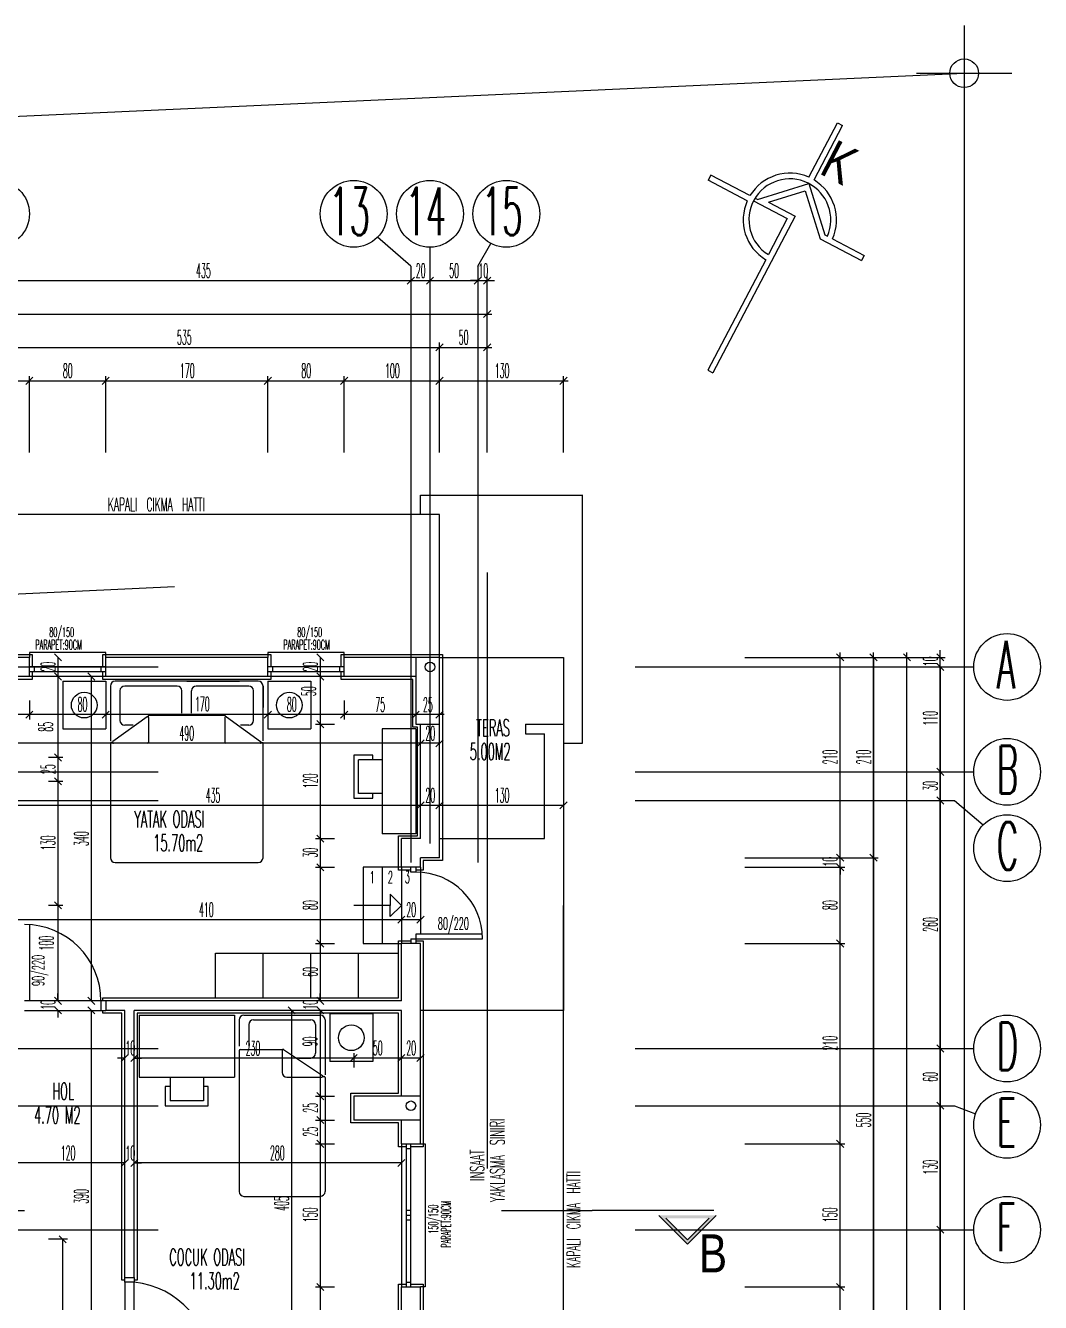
# Model space of a CAD drawing. Extents: x 78 to 306, y -397 to 18.
# Drawn here: x 272.1543 to 272.3671, y -396.5928 to -396.3251 of the extents above; entities that cross this region are included whole.
import ezdxf

# ---------------------------------------------------------------- set-up
doc = ezdxf.new("R2010")
doc.units = 0
doc.header["$LTSCALE"] = 0.5
doc.header["$MEASUREMENT"] = 0
for name, pattern in [('DASHDOT2', [0.5, 0.25, -0.125, 0, -0.125]), ('DASHED', [0.75, 0.5, -0.25]), ('DOT2', [0.125, 0, -0.125])]:
    doc.linetypes.add(name, pattern=pattern)
doc.layers.get('0').update_dxf_attribs({"linetype": 'CONTINUOUS'})
for name, color, linetype in [('AKS', 5, 'DASHDOT2'), ('ASHADE', 7, 'CONTINUOUS'), ('DUVAR', 6, 'CONTINUOUS'), ('INS.YAKL.', 30, 'CONTINUOUS'), ('IZDUSUM', 2, 'DOT2'), ('KAPI', 1, 'CONTINUOUS'), ('KOLON', 4, 'CONTINUOUS'), ('MERDIVEN', 3, 'CONTINUOUS'), ('OLCU', 31, 'CONTINUOUS'), ('SIVA', 7, 'CONTINUOUS'), ('TEFRIS', 11, 'CONTINUOUS')]:
    doc.layers.add(name, color=color, linetype=linetype)
doc.styles.add('ICMEKAN', font='romans.shx', dxfattribs={"width": 0.55, "height": 0.2})
doc.styles.add('MİMARİ YAZI', font='arial.ttf')
doc.styles.add('OLCU', font='romans.shx', dxfattribs={"width": 0.6, "height": 0.125})
doc.styles.add('OLCUIC', font='ROMANS.SHX', dxfattribs={"width": 0.4, "height": 0.15})

msp = doc.modelspace()

# ---------------------------------------------------------------- hatches: boundary and pattern name
at = {"layer": 'KAPI'}
h = msp.add_hatch(color=256, dxfattribs=at)
h.paths.add_polyline_path([(272.287143941935, -396.5745598737721), (272.299143941935, -396.5745598737721), (272.293143941935, -396.5805598737721)])
h.paths.add_polyline_path([(272.2885924700724, -396.5751598737721), (272.293143941935, -396.5797113456347), (272.2976954137976, -396.5751598737721)], flags=16)

# ---------------------------------------------------------------- linework, layer by layer
at = {"color": 0, "linetype": 'ByBlock'}
for p, q in [((272.2358939419351, -396.3778098737721), (272.2343939419351, -396.3793098737721)), ((272.2343939419351, -396.3793098737721), (272.2358939419351, -396.3778098737721)), ((272.2398939419351, -396.3778098737721), (272.2383939419351, -396.3793098737721)), ((272.2383939419351, -396.3793098737721), (272.2398939419351, -396.3778098737721)), ((272.2483939419351, -396.3793098737721), (272.2498939419351, -396.3778098737721)), ((272.2483939419351, -396.3793098737721), (272.2498939419351, -396.3778098737721)), ((272.2518939419351, -396.3778098737721), (272.2503939419351, -396.3793098737721)), ((272.2503939419351, -396.3863098737721), (272.2518939419351, -396.3848098737721)), ((272.2418939419351, -396.3918098737721), (272.2403939419351, -396.3933098737721)), ((272.2403939419351, -396.3933098737721), (272.2418939419351, -396.3918098737721)), ((272.2503939419351, -396.3933098737721), (272.2518939419351, -396.3918098737721)), ((272.155893941935, -396.3988098737721), (272.154393941935, -396.4003098737721)), ((272.154393941935, -396.4003098737721), (272.155893941935, -396.3988098737721)), ((272.171893941935, -396.3988098737721), (272.170393941935, -396.4003098737721)), ((272.170393941935, -396.4003098737721), (272.171893941935, -396.3988098737721)), ((272.205893941935, -396.3988098737721), (272.204393941935, -396.4003098737721)), ((272.204393941935, -396.4003098737721), (272.205893941935, -396.3988098737721)), ((272.221893941935, -396.3988098737721), (272.220393941935, -396.4003098737721)), ((272.220393941935, -396.4003098737721), (272.221893941935, -396.3988098737721)), ((272.240393941935, -396.4003098737721), (272.241893941935, -396.3988098737721)), ((272.2418939419353, -396.3988098737721), (272.2403939419353, -396.4003098737721)), ((272.2663939419353, -396.4003098737721), (272.2678939419353, -396.3988098737721)), ((272.161893941935, -396.4583098737721), (272.160393941935, -396.4568098737721)), ((272.216893941935, -396.4583098737721), (272.215393941935, -396.4568098737721)), ((272.325893941935, -396.4583098737721), (272.324393941935, -396.4568098737721)), ((272.3328939419345, -396.4583098737721), (272.3313939419345, -396.4568098737721)), ((272.3398939419337, -396.4583098737721), (272.3383939419338, -396.4568098737721)), ((272.3453939419345, -396.4568098737721), (272.3468939419345, -396.4583098737721)), ((272.3468939419345, -396.4603098737721), (272.3453939419345, -396.4588098737721)), ((272.3468939419345, -396.4603098737721), (272.3453939419345, -396.4588098737721)), ((272.161893941935, -396.4623098737721), (272.160393941935, -396.4608098737721)), ((272.160393941935, -396.4608098737721), (272.161893941935, -396.4623098737721)), ((272.168893941935, -396.4623098737721), (272.167393941935, -396.4608098737721)), ((272.216893941935, -396.4623098737721), (272.215393941935, -396.4608098737721)), ((272.215393941935, -396.4608098737721), (272.216893941935, -396.4623098737721)), ((272.154393941935, -396.4703098737721), (272.155893941935, -396.4688098737721)), ((272.155893941935, -396.4688098737721), (272.154393941935, -396.4703098737721)), ((272.170393941935, -396.4703098737721), (272.171893941935, -396.4688098737721)), ((272.171893941935, -396.4688098737721), (272.170393941935, -396.4703098737721)), ((272.204393941935, -396.4703098737721), (272.205893941935, -396.4688098737721)), ((272.205893941935, -396.4688098737721), (272.204393941935, -396.4703098737721)), ((272.216893941935, -396.4723098737721), (272.215393941935, -396.4708098737721)), ((272.215393941935, -396.4708098737721), (272.216893941935, -396.4723098737721)), ((272.220393941935, -396.4703098737721), (272.221893941935, -396.4688098737721)), ((272.221893941935, -396.4688098737721), (272.220393941935, -396.4703098737721)), ((272.235393941935, -396.4703098737721), (272.236893941935, -396.4688098737721)), ((272.236893941935, -396.4688098737721), (272.235393941935, -396.4703098737721)), ((272.240393941935, -396.4703098737721), (272.241893941935, -396.4688098737721)), ((272.236393941935, -396.4763098737721), (272.237893941935, -396.4748098737721)), ((272.237893941935, -396.4748098737721), (272.236393941935, -396.4763098737721)), ((272.240393941935, -396.4763098737721), (272.241893941935, -396.4748098737721)), ((272.161893941935, -396.4793098737721), (272.160393941935, -396.4778098737721)), ((272.160393941935, -396.4778098737721), (272.161893941935, -396.4793098737721)), ((272.3468939419345, -396.4823098737721), (272.3453939419345, -396.4808098737721)), ((272.3453939419345, -396.4808098737721), (272.3468939419345, -396.4823098737721)), ((272.161893941935, -396.4843098737721), (272.160393941935, -396.4828098737721)), ((272.160393941935, -396.4828098737721), (272.161893941935, -396.4843098737721)), ((272.3468939419345, -396.4883098737721), (272.3453939419345, -396.4868098737721)), ((272.3453939419345, -396.4868098737721), (272.3468939419345, -396.4883098737721)), ((272.237893941935, -396.4878098737721), (272.236393941935, -396.4893098737721)), ((272.236393941935, -396.4893098737721), (272.237893941935, -396.4878098737721)), ((272.241893941935, -396.4878098737721), (272.240393941935, -396.4893098737721)), ((272.240393941935, -396.4893098737721), (272.241893941935, -396.4878098737721)), ((272.266393941935, -396.4893098737721), (272.267893941935, -396.4878098737721)), ((272.216893941935, -396.4963098737721), (272.215393941935, -396.4948098737721)), ((272.215393941935, -396.4948098737721), (272.216893941935, -396.4963098737721)), ((272.324393941935, -396.4988098737721), (272.325893941935, -396.5003098737721)), ((272.324393941935, -396.4988098737721), (272.325893941935, -396.5003098737721)), ((272.3328939419345, -396.5003098737721), (272.3313939419345, -396.4988098737721)), ((272.3313939419345, -396.4988098737721), (272.3328939419345, -396.5003098737721)), ((272.216893941935, -396.5023098737721), (272.215393941935, -396.5008098737721)), ((272.215393941935, -396.5008098737721), (272.216893941935, -396.5023098737721)), ((272.325893941935, -396.5023098737721), (272.324393941935, -396.5008098737721)), ((272.325893941935, -396.5023098737721), (272.324393941935, -396.5008098737721)), ((272.161893941935, -396.5103098737721), (272.160393941935, -396.5088098737721)), ((272.160393941935, -396.5088098737721), (272.161893941935, -396.5103098737721)), ((272.232393941935, -396.5133098737721), (272.233893941935, -396.5118098737721)), ((272.233893941935, -396.5118098737721), (272.232393941935, -396.5133098737721)), ((272.236393941935, -396.5133098737721), (272.237893941935, -396.5118098737721)), ((272.216893941935, -396.5183098737721), (272.215393941935, -396.5168098737721)), ((272.215393941935, -396.5168098737721), (272.216893941935, -396.5183098737721)), ((272.324393941935, -396.5168098737721), (272.325893941935, -396.5183098737721)), ((272.325893941935, -396.5183098737721), (272.324393941935, -396.5168098737721)), ((272.160393941935, -396.5288098737721), (272.161893941935, -396.5303098737721)), ((272.160393941935, -396.5288098737721), (272.161893941935, -396.5303098737721)), ((272.167393941935, -396.5288098737721), (272.168893941935, -396.5303098737721)), ((272.215393941935, -396.5288098737721), (272.216893941935, -396.5303098737721)), ((272.215393941935, -396.5288098737721), (272.216893941935, -396.5303098737721)), ((272.161893941935, -396.5323098737721), (272.160393941935, -396.5308098737721)), ((272.168893941935, -396.5323098737721), (272.167393941935, -396.5308098737721)), ((272.210893941935, -396.5323098737721), (272.209393941935, -396.5308098737721)), ((272.216893941935, -396.5323098737721), (272.215393941935, -396.5308098737721)), ((272.216893941935, -396.5323098737721), (272.215393941935, -396.5308098737721)), ((272.1743939419346, -396.5423098737721), (272.1758939419346, -396.5408098737721)), ((272.177893941935, -396.5408098737721), (272.176393941935, -396.5423098737721)), ((272.177893941935, -396.5408098737721), (272.176393941935, -396.5423098737721)), ((272.222393941935, -396.5423098737721), (272.223893941935, -396.5408098737721)), ((272.223893941935, -396.5408098737721), (272.222393941935, -396.5423098737721)), ((272.232393941935, -396.5423098737721), (272.233893941935, -396.5408098737721)), ((272.233893941935, -396.5408098737721), (272.232393941935, -396.5423098737721)), ((272.236393941935, -396.5423098737721), (272.237893941935, -396.5408098737721)), ((272.3468939419345, -396.5403098737721), (272.3453939419345, -396.5388098737721)), ((272.3453939419345, -396.5388098737721), (272.3468939419345, -396.5403098737721)), ((272.216893941935, -396.5503098737721), (272.215393941935, -396.5488098737721)), ((272.215393941935, -396.5488098737721), (272.216893941935, -396.5503098737721)), ((272.3468939419345, -396.5523098737721), (272.3453939419345, -396.5508098737721)), ((272.3453939419345, -396.5508098737721), (272.3468939419345, -396.5523098737721)), ((272.216893941935, -396.5553098737721), (272.215393941935, -396.5538098737721)), ((272.215393941935, -396.5538098737721), (272.216893941935, -396.5553098737721)), ((272.216893941935, -396.5603098737721), (272.215393941935, -396.5588098737721)), ((272.215393941935, -396.5588098737721), (272.216893941935, -396.5603098737721)), ((272.324393941935, -396.5588098737721), (272.325893941935, -396.5603098737721)), ((272.325893941935, -396.5603098737721), (272.324393941935, -396.5588098737721)), ((272.174393941935, -396.5643098737721), (272.175893941935, -396.5628098737721)), ((272.174393941935, -396.5643098737721), (272.175893941935, -396.5628098737721)), ((272.177893941935, -396.5628098737721), (272.176393941935, -396.5643098737721)), ((272.177893941935, -396.5628098737721), (272.176393941935, -396.5643098737721)), ((272.232393941935, -396.5643098737721), (272.233893941935, -396.5628098737721)), ((272.3468939419345, -396.5783098737721), (272.3453939419345, -396.5768098737721)), ((272.3453939419345, -396.5768098737721), (272.3468939419345, -396.5783098737721)), ((272.162893941935, -396.5803098737721), (272.161393941935, -396.5788098737721)), ((272.216893941935, -396.5903098737721), (272.215393941935, -396.5888098737721)), ((272.215393941935, -396.5888098737721), (272.216893941935, -396.5903098737721)), ((272.324393941935, -396.5888098737721), (272.325893941935, -396.5903098737721)), ((272.325893941935, -396.5903098737721), (272.324393941935, -396.5888098737721))]:
    msp.add_line(p, q, dxfattribs=at)
at = {"layer": 'AKS'}
for p, q in [((272.2351439419351, -396.3755598737721), (272.2281364952974, -396.3694664419132)), ((272.2391439419351, -396.3715598737721), (272.2391439419351, -396.8395598737721)), ((272.2491439419351, -396.3755598737721), (272.2518885354976, -396.3707568350376)), ((272.2351439419351, -396.3755598737721), (272.2351439419351, -396.8355598737721)), ((272.2491439419351, -396.3755598737721), (272.2491439419351, -396.8355598737721)), ((272.0571439419351, -396.4595598737721), (272.3531439419343, -396.4595598737721)), ((272.0571439419351, -396.4815598737721), (272.3531439419343, -396.4815598737721)), ((272.0571439419351, -396.4875598737721), (272.3491439419351, -396.4875598737721)), ((272.3491439419351, -396.4875598737721), (272.3551444875168, -396.4926603375166)), ((272.0571439419351, -396.5395598737721), (272.3531439419343, -396.5395598737721)), ((272.0571439419351, -396.5515598737721), (272.3491439419351, -396.5515598737721)), ((272.3491439419351, -396.5515598737721), (272.3535412766196, -396.55323504889)), ((272.0571439419351, -396.5775598737721), (272.3531439419343, -396.5775598737721))]:
    msp.add_line(p, q, dxfattribs=at)
at = {"layer": 'ASHADE'}
for centre in [(272.2391439419351, -396.4595598737721), (272.2351439419351, -396.5515598737721)]:
    msp.add_circle(centre, 0.0009999999999999432, dxfattribs=at)
at = {"layer": 'DUVAR', "ltscale": 1.4}
for p, q in [((272.3511439419365, -396.3250726445885), (272.3511439419365, -396.3450726445885)), ((272.3411439419365, -396.3350726445885), (272.3611439419365, -396.3350726445885))]:
    msp.add_line(p, q, dxfattribs=at)
at = {"layer": 'DUVAR'}
for p, q in [((272.1551439419318, -396.4575598737758), (272.1391439419353, -396.4575598737758)), ((272.1551439419318, -396.461559873774), (272.1551439419318, -396.4575598737759)), ((272.2051439419325, -396.4575598737758), (272.171143941932, -396.4575598737758)), ((272.171143941932, -396.461559873774), (272.171143941932, -396.4575598737756)), ((272.2051439419325, -396.461559873774), (272.2051439419325, -396.4575598737756)), ((272.2361439419353, -396.4575598737758), (272.2211439419325, -396.4575598737758)), ((272.2211439419325, -396.461559873774), (272.2211439419325, -396.4575598737756)), ((272.1551439419318, -396.4615598737758), (272.1391439419353, -396.4615598737758)), ((272.2051439419325, -396.4615598737758), (272.171143941932, -396.4615598737758)), ((272.2361439419353, -396.4615598737758), (272.2211439419325, -396.4615598737758)), ((272.2371439419352, -396.4955598737758), (272.2371439419341, -396.4715598737721)), ((272.241143941935, -396.4995598737758), (272.2411439419343, -396.4715598737721)), ((272.2331439419352, -396.5015598737732), (272.2331439419352, -396.4955598737758)), ((272.2371439419352, -396.4955598737758), (272.2331439419352, -396.4955598737758)), ((272.2371439419351, -396.5015598737732), (272.2371439419352, -396.4995598737756)), ((272.241143941935, -396.4995598737758), (272.2371439419352, -396.4995598737758)), ((272.233143941935, -396.5295598737758), (272.2331439419351, -396.5175598737732)), ((272.2371439419349, -396.5495598737813), (272.2371439419351, -396.5175598737732)), ((272.171143941935, -396.5295598737758), (272.171143941935, -396.531559873776)), ((272.2331439419349, -396.5295598737758), (272.171143941935, -396.529559873776)), ((272.1751439419352, -396.5315598737759), (272.171143941935, -396.531559873776)), ((272.1751439419351, -396.5875598737761), (272.1751439419352, -396.5315598737759)), ((272.1771439419351, -396.5875598737761), (272.1771439419351, -396.5315598737759)), ((272.2331439419349, -396.5315598737758), (272.1771439419351, -396.5315598737759)), ((272.2331439419349, -396.5495598737813), (272.233143941935, -396.5315598737758)), ((272.2331439419349, -396.5595598737754), (272.2331439419349, -396.5545598737813)), ((272.2371439419348, -396.5595598737754), (272.2371439419348, -396.5545598737813)), ((272.2331439419347, -396.5595598737754), (272.2371439419358, -396.5595598737754)), ((272.1751439419353, -396.5875598737761), (272.1771439419351, -396.5875598737761)), ((272.2331439419345, -396.6095598737721), (272.2331439419347, -396.5895598737753)), ((272.2331439419347, -396.5895598737753), (272.2371439419358, -396.5895598737753)), ((272.2371439419346, -396.6095598737721), (272.2371439419347, -396.5895598737753))]:
    msp.add_line(p, q, dxfattribs=at)
at = {"layer": 'DUVAR', "linetype": 'ByBlock'}
for p, q in [((272.2371439419351, -396.5015598737735), (272.2331439419352, -396.5015598737735)), ((272.2371439419351, -396.5175598737733), (272.2331439419352, -396.5175598737733))]:
    msp.add_line(p, q, dxfattribs=at)
at = {"layer": 'DUVAR', "ltscale": 1.4}
msp.add_circle((272.3511439419365, -396.3350726445885), 0.003, dxfattribs=at)
at = {"layer": 'INS.YAKL.', "linetype": 'DASHED', "ltscale": 0.5}
for p, q in [((271.8359697311724, -396.4586667860456), (272.2511439419359, -396.4397362132731)), ((272.2511439419359, -396.4397362132731), (272.2511439419335, -396.8975935022804))]:
    msp.add_line(p, q, dxfattribs=at)
at = {"layer": 'IZDUSUM', "ltscale": 0.6}
for p, q in [((272.237173750288, -396.4275598737721), (272.237173750288, -396.4235598737721)), ((272.237173750288, -396.4235598737721), (272.271173750288, -396.4235598737721)), ((272.2711439419319, -396.4755598737721), (272.271143941933, -396.4235598737721)), ((272.2411439419334, -396.4275598737758), (272.1341439419433, -396.4275598737758)), ((272.241143941934, -396.4575598737721), (272.2411439419334, -396.4275598737758)), ((272.2591737502873, -396.4715598737764), (272.2591737502873, -396.4735598737761)), ((272.2591737502873, -396.4715598737764), (272.2671439419345, -396.4715598737766)), ((272.2591737502873, -396.4735598737761), (272.2631439419312, -396.4735598737767)), ((272.2671439419346, -396.6095598737757), (272.2671439419345, -396.4715598737766)), ((272.2671439419353, -396.4755598737721), (272.2711439419353, -396.4755598737721)), ((272.2411439419349, -396.4955598737765), (272.2631439419319, -396.4955598737768))]:
    msp.add_line(p, q, dxfattribs=at)
at = {"layer": 'IZDUSUM'}
msp.add_line((272.2631439419319, -396.4955598737768), (272.2631439419312, -396.4735598737767), dxfattribs=at)
at = {"layer": 'KAPI'}
for p, q in [((272.171143941935, -396.4565598737758), (272.1551439419347, -396.4565598737758)), ((272.1551439419347, -396.4565598737758), (272.1551439419347, -396.4575598737759)), ((272.171143941935, -396.4575598737759), (272.171143941935, -396.4565598737758)), ((272.2211439419351, -396.4565598737758), (272.2051439419351, -396.4565598737758)), ((272.2051439419351, -396.4565598737758), (272.2051439419351, -396.4575598737759)), ((272.2211439419351, -396.4575598737759), (272.2211439419351, -396.4565598737758)), ((272.171143941935, -396.459559873776), (272.1551439419347, -396.459559873776)), ((272.1561439419348, -396.459559873776), (272.1561439419348, -396.460559873776)), ((272.1701439419349, -396.459559873776), (272.1701439419349, -396.460559873776)), ((272.2211439419351, -396.459559873776), (272.2051439419351, -396.459559873776)), ((272.2061439419352, -396.459559873776), (272.2061439419352, -396.460559873776)), ((272.220143941935, -396.459559873776), (272.220143941935, -396.460559873776)), ((272.171143941935, -396.460559873776), (272.1551439419347, -396.460559873776)), ((272.171143941935, -396.4615598737758), (272.1551439419347, -396.4615598737758)), ((272.2211439419351, -396.460559873776), (272.2051439419351, -396.460559873776)), ((272.2211439419351, -396.4615598737758), (272.2051439419351, -396.4615598737758)), ((272.2331439419347, -396.5015598737735), (272.2331439419347, -396.517559873773)), ((272.2351439419351, -396.5025598737733), (272.2351439419351, -396.5015598737735)), ((272.2361439419351, -396.5025598737733), (272.2351439419351, -396.5025598737733)), ((272.2361439419351, -396.5015598737735), (272.2361439419351, -396.5025598737733)), ((272.2371439419346, -396.5015598737735), (272.2371439419346, -396.5155598737734)), ((272.1551439419353, -396.5136907995548), (272.1551439419353, -396.5295598737758)), ((272.2351439419351, -396.5165598737735), (272.2361439419351, -396.5165598737735)), ((272.2351439419351, -396.5165598737735), (272.2351439419351, -396.5175598737733)), ((272.2361439419351, -396.5155598737734), (272.2361439419351, -396.5175598737733)), ((272.2501439419351, -396.5155598737734), (272.2361439419351, -396.5155598737734)), ((272.2361439419351, -396.5165598737735), (272.2361439419351, -396.5175598737733)), ((272.2361439419351, -396.5165598737735), (272.2501439419351, -396.5165598737735)), ((272.1551439419353, -396.5295598737758), (272.1541439419352, -396.5295598737758)), ((272.1701439419352, -396.5295598737758), (272.1701439419352, -396.531559873776)), ((272.171143941935, -396.5295598737758), (272.1701439419352, -396.5295598737758)), ((272.1701439419352, -396.531559873776), (272.171143941935, -396.531559873776)), ((272.2331439419355, -396.5595598737754), (272.2331439419355, -396.5895598737753)), ((272.2341439419356, -396.5595598737754), (272.2341439419356, -396.5895598737753)), ((272.2341439419356, -396.5605598737754), (272.2351439419353, -396.5605598737754)), ((272.2351439419353, -396.5895598737753), (272.2351439419353, -396.5595598737754)), ((272.2371439419343, -396.5595598737754), (272.2381439419355, -396.5595598737754)), ((272.2381439419355, -396.5595598737754), (272.2381439419355, -396.5895598737753)), ((272.2351439419353, -396.5735598737753), (272.2341439419356, -396.5735598737753)), ((272.2351439419353, -396.5745598737753), (272.2341439419356, -396.5745598737753)), ((272.2351439419353, -396.5755598737754), (272.2341439419356, -396.5755598737754)), ((272.293143941935, -396.5805598737721), (272.287143941935, -396.5745598737721)), ((272.293143941935, -396.5797113456347), (272.2885924700724, -396.5751598737721)), ((272.293143941935, -396.5805598737721), (272.299143941935, -396.5745598737721)), ((272.293143941935, -396.5797113456347), (272.2976954137976, -396.5751598737721)), ((272.1751439419359, -396.5885598737752), (272.1751439419359, -396.5875598737751)), ((272.1771439419358, -396.5885598737752), (272.1751439419359, -396.5885598737752)), ((272.1771439419358, -396.5875598737751), (272.1771439419358, -396.5885598737752)), ((272.2341439419356, -396.5885598737753), (272.2351439419353, -396.5885598737753)), ((272.2381439419355, -396.5895598737753), (272.2371439419355, -396.5895598737753))]:
    msp.add_line(p, q, dxfattribs=at)
at = {"layer": 'KAPI', "ltscale": 1.4}
for p, q in [((272.229143941935, -396.5015598737721), (272.225143941935, -396.5015598737721)), ((272.225143941935, -396.5015598737721), (272.225143941935, -396.5175598737721)), ((272.233143941935, -396.5015598737721), (272.229143941935, -396.5015598737721)), ((272.229143941935, -396.5015598737721), (272.229143941935, -396.5175598737721)), ((272.2331439419347, -396.5095598737732), (272.2308062257463, -396.507222157585)), ((272.2308062257463, -396.507222157585), (272.2308062257463, -396.5095598737732)), ((272.2308062257463, -396.5095598737732), (272.223143941935, -396.5095598737732)), ((272.2331439419347, -396.5095598737732), (272.2308062257463, -396.5118975899615)), ((272.2308062257463, -396.5118975899615), (272.2308062257463, -396.5095598737732)), ((272.225143941935, -396.5175598737721), (272.229143941935, -396.5175598737721)), ((272.229143941935, -396.5175598737721), (272.233143941935, -396.5175598737721)), ((272.1701439419352, -396.5295598737758), (272.1551439419353, -396.5295598737758)), ((272.1541439419352, -396.531559873776), (272.1701439419352, -396.531559873776)), ((272.1751439419359, -396.5885598737752), (272.1751439419359, -396.6065598737753)), ((272.1771439419358, -396.6055598737752), (272.1771439419357, -396.5885598737753))]:
    msp.add_line(p, q, dxfattribs=at)
at = {"layer": 'KAPI', "linetype": 'DASHED', "ltscale": 0.4}
msp.add_line((271.854143941935, -396.5735598737721), (272.273143941935, -396.5735598737723), dxfattribs=at)
at = {"layer": 'KAPI'}
for centre, radius, start, end in [((272.2361439419351, -396.5165598737735), 0.01400000000000034, 0, 90), ((272.1541439419352, -396.5295598737762), 0.01600000000064028, 8.142219984554008e-10, 90), ((272.1753323190387, -396.6062813163504), 0.01781380095500225, 359.1040196675771, 84.16305900557327)]:
    msp.add_arc(centre, radius, start, end, dxfattribs=at)
at = {"layer": 'KOLON'}
for p, q in [((272.2411439419351, -396.4575598737813), (272.2361439419351, -396.4575598737813)), ((272.2361439419351, -396.4575598737813), (272.2361439419351, -396.4715598737813)), ((272.2411439419351, -396.4715598737813), (272.2411439419351, -396.4575598737813)), ((272.2361439419351, -396.4715598737813), (272.2411439419351, -396.4715598737813)), ((272.2371439419347, -396.5495598737813), (272.2231439419351, -396.5495598737813)), ((272.2231439419351, -396.5495598737813), (272.2231439419351, -396.5545598737813)), ((272.2371439419351, -396.5545598737813), (272.2371439419351, -396.5495598737813)), ((272.2371439419347, -396.5545598737813), (272.2231439419351, -396.5545598737813))]:
    msp.add_line(p, q, dxfattribs=at)
at = {"layer": 'KOLON', "linetype": 'DASHED', "ltscale": 0.4}
msp.add_line((272.2986681289985, -396.5735598737721), (272.273143941935, -396.5735598737721), dxfattribs=at)
at = {"layer": 'MERDIVEN'}
for p, q in [((271.6609504293456, -396.3665431891899), (272.3511439419365, -396.3350726445885)), ((272.3511439419365, -396.3350726445885), (272.3511439419334, -396.9119153007402)), ((272.2411439419353, -396.4575598737721), (272.2671439419353, -396.4575598737721)), ((272.2671439419353, -396.4575598737721), (272.2671439419353, -396.5315598737721)), ((272.2671439419353, -396.5315598737721), (272.237143941935, -396.5315598737719))]:
    msp.add_line(p, q, dxfattribs=at)
at = {"layer": 'MERDIVEN', "ltscale": 1.5}
for p, q in [((272.3186017741566, -396.3568855018643), (272.3245895437076, -396.3454713260442)), ((272.3196622203029, -396.3574418019639), (272.3256499898539, -396.3460276261438)), ((272.3245895437076, -396.3454713260442), (272.3256499898539, -396.3460276261438)), ((272.2980397906721, -396.3564458987509), (272.2974834905726, -396.3575063448972)), ((272.3056748433005, -396.3618034516896), (272.2974834905726, -396.3575063448972)), ((272.3062311434001, -396.3607430055433), (272.2980397906721, -396.3564458987509)), ((272.307805566487, -396.3615689331239), (272.3185842196989, -396.3582078519279)), ((272.3185842196989, -396.3582078519279), (272.3219453008949, -396.3689865051397)), ((272.307805566487, -396.3615689331239), (272.3072938615775, -396.361300497529)), ((272.3101136369323, -396.3621035872462), (272.3177974925533, -396.3597075492502)), ((272.3177974925533, -396.3597075492502), (272.3209497496193, -396.36981652424)), ((272.3069971933641, -396.3618210061473), (272.314067060568, -396.3655297921552)), ((272.3101136369323, -396.3621035872462), (272.3156838068139, -396.3650256461084)), ((272.3156838068139, -396.3650256461084), (272.2984547752629, -396.3978684590555)), ((272.314067060568, -396.3655297921552), (272.3100898389652, -396.3731113642687)), ((272.3219453008949, -396.3689865051397), (272.3224570058045, -396.3692549407346)), ((272.3209497496193, -396.36981652424), (272.3296155178199, -396.3743625049385)), ((272.3235197239819, -396.3698124327204), (272.3301718179195, -396.3733020587922)), ((272.3095323469794, -396.3741740824461), (272.2973943291166, -396.3973121589559)), ((272.3301718179195, -396.3733020587922), (272.3296155178199, -396.3743625049385)), ((272.2973943291166, -396.3973121589559), (272.2984547752629, -396.3978684590555))]:
    msp.add_line(p, q, dxfattribs=at)
for radius, start, end in [(0.00977987146752116, 65.82892631147934, 148.8089097201648), (0.008582367467521014, 336.3194286985035, 238.3184073330993), (0.00977987146752116, 335.8289263114793, 58.80890972030406), (0.00977987146752116, 155.8289263114793, 238.808909720304)]:
    msp.add_arc((272.3145972836412, -396.365807942205), radius, start, end, dxfattribs=at)
at = {"layer": 'OLCU', "ltscale": 1.4}
for p, q in [((272.0571439419351, -396.3785598737721), (272.2521439419351, -396.3785598737721)), ((272.1481439419351, -396.3785598737721), (272.2351439419351, -396.3785598737721)), ((272.2351439419351, -396.3785598737721), (272.2391439419351, -396.3785598737721)), ((272.2391439419351, -396.3785598737721), (272.2491439419351, -396.3785598737721)), ((272.2491439419351, -396.3785598737721), (272.2476439419351, -396.3785598737721)), ((272.2511439419351, -396.4145598737721), (272.2511439419351, -396.3775598737721)), ((272.2511439419351, -396.3785598737721), (272.2526439419351, -396.3785598737721)), ((271.8631439419351, -396.3855598737721), (272.2511439419351, -396.3855598737721)), ((272.0571439419351, -396.3855598737721), (272.2521439419351, -396.3855598737721)), ((272.0571439419351, -396.3925598737721), (272.2521439419353, -396.3925598737721)), ((272.1341439419351, -396.3925598737721), (272.2411439419351, -396.3925598737721)), ((272.2411439419351, -396.4145598737721), (272.2411439419351, -396.3915598737721)), ((272.2411439419351, -396.3925598737721), (272.2511439419351, -396.3925598737721)), ((272.1551439419381, -396.4145598737721), (272.1551439419381, -396.3985598737756)), ((272.1711439419381, -396.4145598737721), (272.1711439419381, -396.3985598737756)), ((272.2051439419382, -396.4145598737721), (272.2051439419382, -396.3985598737756)), ((272.2211439419381, -396.4145598737721), (272.2211439419381, -396.3985598737756)), ((272.2671439419351, -396.4145598737721), (272.2671439419351, -396.3985598737721)), ((272.0571439419351, -396.3995598737721), (272.2681439419351, -396.3995598737721)), ((272.134143941935, -396.3995598737721), (272.155143941935, -396.3995598737721)), ((272.155143941935, -396.3995598737721), (272.171143941935, -396.3995598737721)), ((272.171143941935, -396.3995598737721), (272.205143941935, -396.3995598737721)), ((272.205143941935, -396.3995598737721), (272.221143941935, -396.3995598737721)), ((272.221143941935, -396.3995598737721), (272.241143941935, -396.3995598737721)), ((272.2411439419353, -396.3995598737721), (272.2671439419353, -396.3995598737721)), ((272.161143941935, -396.4575598737721), (272.161143941935, -396.4615598737721)), ((272.216143941935, -396.4575598737721), (272.216143941935, -396.4615598737721)), ((272.3051439419345, -396.4575598737721), (272.3471439419345, -396.4575598737721)), ((272.3251439419337, -396.7685598737721), (272.3251439419337, -396.4565598737721)), ((272.325143941935, -396.4995598737721), (272.325143941935, -396.4575598737721)), ((272.3321439419337, -396.7355598737721), (272.3321439419337, -396.4565598737721)), ((272.3321439419345, -396.4575598737721), (272.3321439419345, -396.4995598737721)), ((272.3391439419337, -396.7345598737721), (272.3391439419337, -396.4565598737721)), ((272.3391439419337, -396.7335598737721), (272.3391439419337, -396.4575598737721)), ((272.3461439419345, -396.4575598737721), (272.3461439419345, -396.4560598737721)), ((272.3461439419337, -396.7345598737721), (272.3461439419337, -396.4565598737721)), ((272.3461439419345, -396.4595598737721), (272.3461439419345, -396.4815598737721)), ((272.3461439419345, -396.4595598737721), (272.3461439419345, -396.4610598737721)), ((272.161143941935, -396.4615598737721), (272.161143941935, -396.4785598737721)), ((272.168143941935, -396.5295598737721), (272.168143941935, -396.4615598737721)), ((272.216143941935, -396.4615598737721), (272.216143941935, -396.4715598737721)), ((272.155143941935, -396.4665598737721), (272.155143941935, -396.4705598737721)), ((272.171143941935, -396.4665598737721), (272.171143941935, -396.4705598737721)), ((272.205143941935, -396.4665598737721), (272.205143941935, -396.4705598737721)), ((272.221143941935, -396.4665598737721), (272.221143941935, -396.4705598737721)), ((272.242143941935, -396.4695598737721), (272.133143941935, -396.4695598737721)), ((272.155143941935, -396.4695598737721), (272.139143941935, -396.4695598737721)), ((272.171143941935, -396.4695598737721), (272.155143941935, -396.4695598737721)), ((272.205143941935, -396.4695598737721), (272.171143941935, -396.4695598737721)), ((272.221143941935, -396.4695598737721), (272.205143941935, -396.4695598737721)), ((272.236143941935, -396.4695598737721), (272.221143941935, -396.4695598737721)), ((272.241143941935, -396.4695598737721), (272.236143941935, -396.4695598737721)), ((272.215143941935, -396.4715598737721), (272.219143941935, -396.4715598737721)), ((272.216143941935, -396.4715598737721), (272.216143941935, -396.4955598737721)), ((272.237143941935, -396.4755598737721), (272.139143941935, -396.4755598737721)), ((272.241143941935, -396.4755598737721), (272.237143941935, -396.4755598737721)), ((272.162143941935, -396.4785598737721), (272.159143941935, -396.4785598737721)), ((272.161143941935, -396.4785598737721), (272.161143941935, -396.4835598737721)), ((272.3461439419345, -396.4815598737721), (272.3461439419345, -396.4875598737721)), ((272.162143941935, -396.4835598737721), (272.159143941935, -396.4835598737721)), ((272.161143941935, -396.4835598737721), (272.161143941935, -396.5095598737721)), ((272.150143941935, -396.4885598737721), (272.237143941935, -396.4885598737721)), ((272.237143941935, -396.4885598737721), (272.241143941935, -396.4885598737721)), ((272.241143941935, -396.4885598737721), (272.267143941935, -396.4885598737721)), ((272.3461439419345, -396.4875598737721), (272.3461439419345, -396.5395598737721)), ((272.215143941935, -396.4955598737721), (272.219143941935, -396.4955598737721)), ((272.216143941935, -396.4955598737721), (272.216143941935, -396.5015598737721)), ((272.3051439419345, -396.4995598737721), (272.3331439419345, -396.4995598737721)), ((272.305143941935, -396.4995598737721), (272.326143941935, -396.4995598737721)), ((272.325143941935, -396.4995598737721), (272.325143941935, -396.4980598737721)), ((272.3321439419345, -396.4995598737721), (272.3321439419345, -396.6095598737721)), ((272.215143941935, -396.5015598737721), (272.219143941935, -396.5015598737721)), ((272.216143941935, -396.5015598737721), (272.216143941935, -396.5175598737721)), ((272.305143941935, -396.5015598737721), (272.326143941935, -396.5015598737721)), ((272.325143941935, -396.5015598737721), (272.325143941935, -396.5030598737721)), ((272.325143941935, -396.5175598737721), (272.325143941935, -396.5015598737721)), ((272.162143941935, -396.5095598737721), (272.159143941935, -396.5095598737721)), ((272.161143941935, -396.5095598737721), (272.161143941935, -396.5295598737721)), ((272.233143941935, -396.5125598737721), (272.151143941935, -396.5125598737721)), ((272.237143941935, -396.5125598737721), (272.233143941935, -396.5125598737721)), ((272.215143941935, -396.5175598737721), (272.219143941935, -396.5175598737721)), ((272.216143941935, -396.5175598737721), (272.216143941935, -396.5295598737721)), ((272.305143941935, -396.5175598737721), (272.326143941935, -396.5175598737721)), ((272.325143941935, -396.5595598737721), (272.325143941935, -396.5175598737721)), ((272.161143941935, -396.5295598737721), (272.161143941935, -396.5280598737721)), ((272.216143941935, -396.5295598737721), (272.216143941935, -396.5280598737721)), ((272.161143941935, -396.5315598737721), (272.161143941935, -396.5330598737721)), ((272.168143941935, -396.6095598737721), (272.168143941935, -396.5315598737721)), ((272.210143941935, -396.6125598737721), (272.210143941935, -396.5315598737721)), ((272.216143941935, -396.5315598737721), (272.216143941935, -396.5495598737721)), ((272.216143941935, -396.5315598737721), (272.216143941935, -396.5330598737721)), ((272.223143941935, -396.5405598737721), (272.223143941935, -396.5435598737721)), ((272.3461439419345, -396.5395598737721), (272.3461439419345, -396.5515598737721)), ((272.1751439419346, -396.5415598737721), (272.1736439419346, -396.5415598737721)), ((272.177143941935, -396.5415598737721), (272.178643941935, -396.5415598737721)), ((272.223143941935, -396.5415598737721), (272.177143941935, -396.5415598737721)), ((272.233143941935, -396.5415598737721), (272.223143941935, -396.5415598737721)), ((272.237143941935, -396.5415598737721), (272.233143941935, -396.5415598737721)), ((272.215143941935, -396.5495598737721), (272.219143941935, -396.5495598737721)), ((272.216143941935, -396.5495598737721), (272.216143941935, -396.5545598737721)), ((272.3461439419345, -396.5515598737721), (272.3461439419345, -396.5775598737721)), ((272.215143941935, -396.5545598737721), (272.219143941935, -396.5545598737721)), ((272.216143941935, -396.5545598737721), (272.216143941935, -396.5595598737721)), ((272.215143941935, -396.5595598737721), (272.219143941935, -396.5595598737721)), ((272.216143941935, -396.5595598737721), (272.216143941935, -396.5895598737721)), ((272.305143941935, -396.5595598737721), (272.326143941935, -396.5595598737721)), ((272.325143941935, -396.5895598737721), (272.325143941935, -396.5595598737721)), ((272.175143941935, -396.5635598737721), (272.151143941935, -396.5635598737721)), ((272.175143941935, -396.5635598737721), (272.173643941935, -396.5635598737721)), ((272.177143941935, -396.5635598737721), (272.178643941935, -396.5635598737721)), ((272.233143941935, -396.5635598737721), (272.177143941935, -396.5635598737721)), ((272.3461439419345, -396.5775598737721), (272.3461439419345, -396.6115598737721)), ((272.163143941935, -396.5795598737721), (272.159143941935, -396.5795598737721)), ((272.162143941935, -396.6095598737721), (272.162143941935, -396.5795598737721)), ((272.215143941935, -396.5895598737721), (272.219143941935, -396.5895598737721)), ((272.216143941935, -396.5895598737721), (272.216143941935, -396.6125598737721)), ((272.305143941935, -396.5895598737721), (272.326143941935, -396.5895598737721)), ((272.325143941935, -396.6095598737721), (272.325143941935, -396.5895598737721))]:
    msp.add_line(p, q, dxfattribs=at)
at = {"layer": 'SIVA', "ltscale": 1.4}
for p, q in [((272.1391439419351, -396.4569598737813), (272.1557439419318, -396.4569598737756)), ((272.1557439419318, -396.4569598737756), (272.1557439419318, -396.459559873776)), ((272.1705439419321, -396.459559873776), (272.1705439419321, -396.4569598737758)), ((272.1705439419321, -396.4569598737758), (272.2057439419326, -396.4569598737758)), ((272.2057439419326, -396.4569598737758), (272.2057439419326, -396.459559873776)), ((272.2205439419325, -396.459559873776), (272.2205439419325, -396.4569598737758)), ((272.2205439419325, -396.4569598737758), (272.2361439419353, -396.4569598737758)), ((272.2361439419353, -396.4569598737758), (272.2417439419351, -396.456959873782)), ((272.2417439419351, -396.456959873782), (272.2417439419351, -396.4715598737813)), ((272.1557439419318, -396.4621598737758), (272.1397439419351, -396.4621598737758)), ((272.1557439419318, -396.460559873776), (272.1557439419318, -396.4621598737758)), ((272.1705439419321, -396.4621598737758), (272.1705439419321, -396.460559873776)), ((272.2057439419326, -396.4621598737758), (272.1705439419321, -396.4621598737758)), ((272.2057439419326, -396.460559873776), (272.2057439419326, -396.4621598737758)), ((272.2205439419325, -396.4621598737758), (272.2205439419325, -396.460559873776)), ((272.2355439419351, -396.4621598737758), (272.2205439419325, -396.4621598737758)), ((272.2355439419351, -396.4721598737813), (272.2355439419351, -396.4621598737758)), ((272.2365439419341, -396.4721598737813), (272.2355439419351, -396.4721598737813)), ((272.2365439419352, -396.4949598737758), (272.2365439419341, -396.4721598737813)), ((272.2417439419351, -396.4715598737813), (272.241743941935, -396.5001598737758)), ((272.2325439419351, -396.5021598737736), (272.2325439419352, -396.4949598737758)), ((272.2325439419352, -396.4949598737758), (272.2365439419352, -396.4949598737758)), ((272.241743941935, -396.5001598737758), (272.2377439419352, -396.5001598737758)), ((272.2377439419352, -396.5001598737758), (272.2377439419352, -396.5021598737735)), ((272.2351439419351, -396.5021598737735), (272.2325439419351, -396.5021598737736)), ((272.2377439419352, -396.5021598737735), (272.2361439419351, -396.5021598737735)), ((272.232543941935, -396.5289598737758), (272.2325439419351, -396.5169598737733)), ((272.2325439419351, -396.5169598737733), (272.2351439419351, -396.5169598737733)), ((272.2361439419351, -396.5169598737733), (272.2377439419351, -396.5169598737733)), ((272.2377439419351, -396.5169598737733), (272.2377439419349, -396.5495598737813)), ((272.170543941935, -396.5295598737758), (272.170543941935, -396.5289598737759)), ((272.170543941935, -396.5289598737759), (272.232543941935, -396.5289598737758)), ((272.170543941935, -396.532159873776), (272.170543941935, -396.531559873776)), ((272.1745439419352, -396.5321598737759), (272.170543941935, -396.532159873776)), ((272.1745439419352, -396.588159873776), (272.1745439419352, -396.5321598737759)), ((272.232543941935, -396.5321598737758), (272.1777439419351, -396.5321598737759)), ((272.1777439419351, -396.5321598737759), (272.1777439419351, -396.588159873776)), ((272.2325439419349, -396.5489598737813), (272.232543941935, -396.5321598737758)), ((272.2225439419351, -396.5551598737813), (272.2225439419351, -396.5489598737813)), ((272.2225439419351, -396.5489598737813), (272.2325439419349, -396.5489598737813)), ((272.2377439419349, -396.5495598737813), (272.2377439419351, -396.5545598737813)), ((272.2325439419349, -396.5551598737813), (272.2225439419351, -396.5551598737813)), ((272.2325439419349, -396.5601598737754), (272.2325439419349, -396.5551598737813)), ((272.2377439419351, -396.5545598737813), (272.2377439419348, -396.5601598737754)), ((272.2341439419356, -396.5601598737754), (272.2325439419349, -396.5601598737754)), ((272.2377439419348, -396.5601598737754), (272.2351439419353, -396.5601598737754)), ((272.1751439419359, -396.588159873776), (272.1745439419352, -396.588159873776)), ((272.1777439419351, -396.588159873776), (272.1771439419358, -396.588159873776)), ((272.2325439419351, -396.6095598737813), (272.2325439419347, -396.5889598737754)), ((272.2325439419347, -396.5889598737754), (272.2341439419356, -396.5889598737754)), ((272.2351439419353, -396.5889598737754), (272.2377439419347, -396.5889598737754)), ((272.2377439419347, -396.5889598737754), (272.2377439419346, -396.6089598737813))]:
    msp.add_line(p, q, dxfattribs=at)
at = {"layer": 'TEFRIS'}
for p, q in [((272.1621439419224, -396.4625598737754), (272.171143941922, -396.4625598737754)), ((272.1621439419224, -396.4625598737754), (272.1621439419224, -396.4725598737755)), ((272.171143941922, -396.4625598737754), (272.171143941922, -396.4725598737755)), ((272.203139076827, -396.4625598737754), (272.1731390768275, -396.4625598737754)), ((272.1881390768271, -396.4625598737754), (272.1992221551768, -396.4625598737754)), ((272.2051439419218, -396.4625598737754), (272.214143941922, -396.4625598737754)), ((272.2051439419218, -396.4625598737754), (272.2051439419218, -396.4725598737755)), ((272.214143941922, -396.4625598737754), (272.214143941922, -396.4725598737755)), ((272.1721390768274, -396.4635598737755), (272.1721390768274, -396.4750598737755)), ((272.1741390768275, -396.4645598737756), (272.1741390768275, -396.4707598737755)), ((272.186139076827, -396.4635598737755), (272.1751390768272, -396.4635598737755)), ((272.187139076827, -396.4692598737756), (272.187139076827, -396.4645598737756)), ((272.1891390768271, -396.4692598737756), (272.1891390768271, -396.4645598737756)), ((272.2011390768272, -396.4635598737755), (272.1901390768272, -396.4635598737755)), ((272.202139076827, -396.4707598737755), (272.202139076827, -396.4645598737756)), ((272.2041390768271, -396.4635598737755), (272.2041390768271, -396.4680598737756)), ((272.2041390768271, -396.4750598737755), (272.2041390768271, -396.4635598737755)), ((272.179821683313, -396.4699899840733), (272.1726382797083, -396.4751979516869)), ((272.1801390768272, -396.4697598737754), (272.1800299649377, -396.4699737507483)), ((272.1961390768272, -396.4697598737754), (272.1801390768272, -396.4697598737754)), ((272.1801390768272, -396.4701519061622), (272.1801390768272, -396.4753598737755)), ((272.1961390768272, -396.4697598737754), (272.1962481887168, -396.4699737507483)), ((272.1961390768272, -396.4701519061622), (272.1961390768272, -396.4753598737755)), ((272.1964564703414, -396.4699899840733), (272.2036398739462, -396.4751979516869)), ((272.1621439419224, -396.4725598737755), (272.171143941922, -396.4725598737755)), ((272.1768804561378, -396.4717598737756), (272.1751390768272, -396.4717598737756)), ((272.2011390768272, -396.4717598737756), (272.1993976975166, -396.4717598737756)), ((272.2051439419218, -396.4725598737755), (272.214143941922, -396.4725598737755)), ((272.2361439419388, -396.4725598737696), (272.2291439419387, -396.4725598737705)), ((272.2291439419387, -396.4725598737705), (272.2291439419384, -396.4945598737697)), ((272.2361439419388, -396.4725598737696), (272.2361439419383, -396.4945598737697)), ((272.1721390768274, -396.4754215810777), (272.1721390768274, -396.4995598737756)), ((272.1725654307226, -396.4754215810777), (272.1721390768274, -396.4754215810777)), ((272.1799390768273, -396.4755598737756), (272.1727556732226, -396.4755598737756)), ((272.2035224804318, -396.4755598737756), (272.1963390768271, -396.4755598737756)), ((272.2037127229319, -396.4754215810777), (272.2041390768271, -396.4754215810777)), ((272.2041390768271, -396.4995598737756), (272.2041390768271, -396.4754215810777)), ((272.2231439419384, -396.4780598737701), (272.2231439419384, -396.4870598737701)), ((272.2271439419383, -396.4780598737701), (272.2231439419384, -396.4780598737701)), ((272.2241439419384, -396.48605987377), (272.2241439419384, -396.4790598737702)), ((272.2291439419384, -396.4790598737702), (272.2241439419384, -396.4790598737702)), ((272.2271439419383, -396.4790598737702), (272.2271439419383, -396.4780598737701)), ((272.2231439419384, -396.4870598737701), (272.2271439419383, -396.4870598737701)), ((272.2291439419384, -396.48605987377), (272.2241439419384, -396.48605987377)), ((272.2271439419383, -396.4870598737701), (272.2271439419383, -396.48605987377)), ((272.2361439419383, -396.4945598737697), (272.2291439419384, -396.4945598737697)), ((272.1731390768275, -396.5005598737756), (272.203139076827, -396.5005598737756)), ((272.1941439419404, -396.5290598737721), (272.1941439419404, -396.5195598737746)), ((272.1941439419404, -396.5195598737746), (272.2326439419405, -396.5195598737737)), ((272.2041439419404, -396.5290598737721), (272.2041439419404, -396.519559873774)), ((272.2141439419404, -396.5290598737721), (272.2141439419404, -396.519559873774)), ((272.2241439419404, -396.5290598737721), (272.2241439419404, -396.519559873774)), ((272.1781439419279, -396.5325598737734), (272.1781439419279, -396.5455598737733)), ((272.1781439419279, -396.5325598737734), (272.1981439419276, -396.5325598737734)), ((272.1981439419276, -396.5325598737734), (272.1981439419276, -396.5455598737733)), ((272.2001439419301, -396.5325598737776), (272.2161439419301, -396.5325598737776)), ((272.2271439419287, -396.5323098737803), (272.2181439419288, -396.5323098737803)), ((272.2181439419288, -396.5323098737803), (272.2181439419288, -396.5423098737803)), ((272.2271439419287, -396.5323098737803), (272.2271439419287, -396.5423098737803)), ((272.1991439419303, -396.5335598737774), (272.1991439419303, -396.5390598737776)), ((272.2011439419301, -396.5345598737775), (272.2011439419301, -396.5390598737776)), ((272.2021439419302, -396.5335598737774), (272.2141439419303, -396.5335598737774)), ((272.2021439419302, -396.5335598737774), (272.2141439419303, -396.5335598737774)), ((272.2151439419301, -396.5345598737775), (272.2151439419301, -396.5405598737775)), ((272.2151439419301, -396.5345598737775), (272.2151439419301, -396.5405598737775)), ((272.2171439419302, -396.5335598737774), (272.2171439419302, -396.5450598737776)), ((272.1991439419303, -396.5399598737775), (272.1991439419303, -396.5695598737775)), ((272.1993439419302, -396.5397598737777), (272.2082448100866, -396.5397598737777)), ((272.2081439419302, -396.5399335771958), (272.2081439419302, -396.5445598737775)), ((272.2084548819693, -396.539767167137), (272.2165943268418, -396.5451934637186)), ((272.2116439419303, -396.5415598737776), (272.2141439419303, -396.5415598737776)), ((272.2121439419302, -396.5415598737776), (272.2136439419301, -396.5415598737776)), ((272.2271439419287, -396.5423098737803), (272.2181439419288, -396.5423098737803)), ((272.1781439419279, -396.5455598737733), (272.1981439419276, -396.5455598737733)), ((272.1846439419278, -396.5455598737733), (272.1846439419278, -396.5505598737733)), ((272.1916439419277, -396.5455598737733), (272.1916439419277, -396.5505598737733)), ((272.2091439419303, -396.5455598737775), (272.2164833868026, -396.5455598737775)), ((272.2166748052078, -396.5454178306072), (272.2169439419303, -396.5454178306072)), ((272.2171439419302, -396.5456178306073), (272.2171439419302, -396.5695598737775)), ((272.1846439419278, -396.5475598737734), (272.1836439419278, -396.5475598737734)), ((272.1836439419278, -396.5475598737734), (272.1836439419278, -396.5515598737733)), ((272.1926439419277, -396.5475598737734), (272.1916439419277, -396.5475598737734)), ((272.1926439419277, -396.5515598737733), (272.1926439419277, -396.5475598737734)), ((272.1916439419277, -396.5505598737733), (272.1846439419278, -396.5505598737733)), ((272.1836439419278, -396.5515598737733), (272.1926439419277, -396.5515598737733)), ((272.2001439419301, -396.5705598737775), (272.2161439419301, -396.5705598737775))]:
    msp.add_line(p, q, dxfattribs=at)
for centre, radius in [((272.1481439419351, -396.3645598737721), 0.006999999999999999), ((272.2231439419351, -396.3645598737721), 0.006999999999999999), ((272.2391439419351, -396.3645598737721), 0.006999999999999999), ((272.255143941935, -396.3645598737721), 0.006999999999999999), ((272.3601439419351, -396.4595598737721), 0.006999999999999999), ((272.1666439419225, -396.4675598737755), 0.0027), ((272.2096439419219, -396.4675598737755), 0.0027), ((272.3601439419351, -396.4815598737721), 0.006999999999999999), ((272.3601439419351, -396.4975598737721), 0.006999999999999999), ((272.3601439419351, -396.5395598737721), 0.006999999999999999), ((272.2226439419292, -396.5373098737803), 0.0027), ((272.3601439419351, -396.5555598737721), 0.006999999999999999), ((272.3601439419351, -396.5775598737721), 0.006999999999999999)]:
    msp.add_circle(centre, radius, dxfattribs=at)
for centre, radius, start, end in [((272.1731390768275, -396.4635598737755), 0.001, 90, 180), ((272.203139076827, -396.4635598737755), 0.001, 0, 90), ((272.1751390768272, -396.4645598737756), 0.001, 90, 180), ((272.186139076827, -396.4645598737756), 0.001, 0, 90), ((272.1901390768272, -396.4645598737756), 0.001, 90, 180), ((272.2011390768272, -396.4645598737756), 0.001, 0, 90), ((272.1751390768272, -396.4707598737755), 0.001, 180, 270), ((272.1799390768273, -396.4701519061622), 0.0002, 0, 125.9421118715241), ((272.1963390768271, -396.4701519061622), 0.0002, 54.05788812847594, 180), ((272.2011390768272, -396.4707598737755), 0.001, 270, 0), ((272.1727556732226, -396.4753598737755), 0.0002, 125.9421118715241, 270), ((272.1799390768273, -396.4753598737755), 0.0002, 270, 0), ((272.1963390768271, -396.4753598737755), 0.0002, 180, 270), ((272.2035224804318, -396.4753598737755), 0.0002, 270, 54.05788812847594), ((272.1731390768275, -396.4995598737756), 0.001, 180, 270), ((272.203139076827, -396.4995598737756), 0.001, 270, 0), ((272.2001439419307, -396.5335598737771), 0.001, 90, 180), ((272.2161439419307, -396.5335598737771), 0.001, 0, 90), ((272.2021439419308, -396.5345598737771), 0.001, 90, 180), ((272.2141439419309, -396.5345598737771), 0.001, 0, 90), ((272.1993439419308, -396.5399598737773), 0.0002, 90, 180), ((272.2083439419307, -396.5399335771955), 0.0002, 56.30993247406538, 180), ((272.2141439419309, -396.5405598737772), 0.001, 270, 0), ((272.2141439419309, -396.5405598737772), 0.001, 270, 0), ((272.2091439419309, -396.5445598737772), 0.001, 180, 270), ((272.2164833868032, -396.5453598737773), 0.0002, 270, 56.30993247406538), ((272.2169439419309, -396.5456178306071), 0.0002, 0, 90), ((272.2001439419307, -396.5695598737772), 0.001, 180, 270), ((272.2161439419307, -396.5695598737772), 0.001, 270, 0)]:
    msp.add_arc(centre, radius, start, end, dxfattribs=at)

# ---------------------------------------------------------------- texts
at = {"layer": 'INS.YAKL.', "linetype": 'DASHED', "ltscale": 0.5, "style": 'OLCU', "width": 0.5}
for s, p in [('YAKLASMA  SINIRI', (272.254757154281, -396.571800411608)), ('INSAAT ', (272.250538651038, -396.5673341177116))]:
    msp.add_text(s, height=0.003, rotation=90, dxfattribs=at).set_placement(p)
at = {"layer": 'KAPI'}
for s, height, rotation, style, width, p in [('K', 0.008100000000000714, 332.4725591553, 'MİMARİ YAZI', 0.8, (272.3204734927036, -396.3559541885667)), ('1', 0.0025, 359.9999999982087, 'OLCU', 0.5, (272.2265186557246, -396.5048968881496)), ('2', 0.0025, 359.9999999982087, 'OLCU', 0.5, (272.2303123283278, -396.5048968881496)), ('3', 0.0025, 359.9999999982087, 'OLCU', 0.5, (272.2338828604467, -396.5048968881496)), ('80/220', 0.002499999999999999, 1.791288396601882e-09, 'OLCU', 0.5, (272.2407851304712, -396.5146040274229)), ('90/220', 0.002499999999999999, 90.00000000179129, 'OLCU', 0.5, (272.1582426454273, -396.5264629670701))]:
    msp.add_text(s, height=height, rotation=rotation, dxfattribs=dict(at, style=style, width=width)).set_placement(p)
at = {"layer": 'KAPI', "linetype": 'Continuous', "style": 'ICMEKAN', "width": 0.5}
for s, height, p in [('KAPALI  CIKMA  HATTI', 0.0028, (272.1716007418528, -396.4268728767888)), ('80/150', 0.002, (272.1593092857956, -396.4532544056696)), ('80/150', 0.002, (272.2113092857956, -396.4532544056696)), ('PARAPET:90CM', 0.002, (272.1563744387328, -396.4558986009421)), ('PARAPET:90CM', 0.002, (272.2083744387327, -396.4558986009421))]:
    msp.add_text(s, height=height, dxfattribs=at).set_placement(p)
for s, height, p in [('KAPALI  CIKMA  HATTI', 0.0028, (272.2706094896874, -396.5855571731757)), ('150/150', 0.002, (272.2408384738325, -396.5783945299115)), ('PARAPET:90CM', 0.002, (272.243482669105, -396.5813293769743))]:
    msp.add_text(s, height=height, rotation=90, dxfattribs=at).set_placement(p)
at = {"layer": 'KAPI', "style": 'MİMARİ YAZI', "width": 0.8}
msp.add_text('B', height=0.008000000000000005, dxfattribs=at).set_placement((272.2954880131854, -396.5865254376743))
at = {"layer": 'KOLON', "style": 'OLCU', "width": 0.5}
for s, p in [('13', (272.2179931002936, -396.369044251146)), ('14', (272.2339931002936, -396.369044251146)), ('15', (272.2499931002936, -396.369044251146)), ('A', (272.3580090692909, -396.4640754963982)), ('B', (272.3580090692909, -396.4860754963981)), ('C', (272.3580090692909, -396.5020754963982)), ('D', (272.3580090692909, -396.5440754963981)), ('E', (272.3580090692909, -396.5600754963982)), ('F', (272.3580090692909, -396.5820754963981))]:
    msp.add_text(s, height=0.01, dxfattribs=at).set_placement(p)
at = {"layer": 'MERDIVEN', "linetype": 'ByBlock', "style": 'OLCU', "width": 0.5}
for s, p in [('TERAS', (272.2488393025286, -396.4740638609726)), ('5.00M2', (272.2474917174937, -396.4790638609724)), ('YATAK ODASI', (272.1771448643742, -396.4932128742348)), ('15.70m2', (272.1811091500885, -396.4982128742345)), ('HOL', (272.1599451878091, -396.5502770703841)), ('4.70 M2', (272.1561237592375, -396.5552770703839)), ('COCUK ODASI', (272.1844749961605, -396.5850347314376)), ('11.30m2', (272.1887607104461, -396.5900347314374))]:
    msp.add_text(s, height=0.0035, dxfattribs=at).set_placement(p)
at = {"layer": 'OLCU', "style": 'OLCUIC', "width": 0.4}
for s, p in [('435', (272.1901010847922, -396.3779598737721)), ('20', (272.2361725133637, -396.3779598737721)), ('50', (272.2431725133637, -396.3779598737721)), ('10', (272.2492867990779, -396.3779598737721)), ('535', (272.1861010847923, -396.3919598737721)), ('50', (272.2451725133637, -396.3919598737721)), ('80', (272.1621725133636, -396.3989598737721)), ('170', (272.1867153705065, -396.3989598737721)), ('80', (272.2121725133636, -396.3989598737721)), ('100', (272.2297153705064, -396.3989598737721)), ('130', (272.2527153705067, -396.3989598737721)), ('170', (272.1898751605544, -396.4688109066169)), ('80', (272.1652592198438, -396.4689102441604)), ('80', (272.2091436618599, -396.4689155213097)), ('75', (272.2276725133636, -396.4689598737721)), ('25', (272.2376725133636, -396.4689598737721)), ('490', (272.1866010847922, -396.4749598737721)), ('20', (272.2381725133636, -396.4749598737721)), ('435', (272.1921010847922, -396.4879598737721)), ('20', (272.2381725133636, -396.4879598737721)), ('130', (272.2527153705065, -396.4879598737721)), ('410', (272.1907153705064, -396.5119598737721)), ('20', (272.2341725133636, -396.5119598737721)), ('10', (272.1752867990776, -396.5409598737721)), ('230', (272.2004833119713, -396.5410247608819)), ('50', (272.2271725133636, -396.5409598737721)), ('20', (272.2341725133636, -396.5409598737721)), ('120', (272.1617153705064, -396.5629598737721)), ('10', (272.1752867990779, -396.5629598737721)), ('280', (272.2056010847922, -396.5629598737721))]:
    msp.add_text(s, height=0.003, dxfattribs=at).set_placement(p)
for s, p in [('10', (272.3455439419345, -396.4594170166292)), ('20', (272.160543941935, -396.4605313023435)), ('20', (272.215543941935, -396.4605313023435)), ('50', (272.2152049803445, -396.4656716570564)), ('110', (272.3455439419345, -396.4718741594864)), ('85', (272.1600942731773, -396.473135009293)), ('210', (272.324543941935, -396.4799884452007)), ('210', (272.3315439419345, -396.4799884452007)), ('25', (272.160543941935, -396.4820313023435)), ('120', (272.215543941935, -396.4849884452007)), ('30', (272.3455439419345, -396.4855313023435)), ('130', (272.160543941935, -396.4979884452006)), ('340', (272.167543941935, -396.4971027309149)), ('30', (272.215543941935, -396.4995313023435)), ('10', (272.324543941935, -396.5014170166292)), ('80', (272.215543941935, -396.5105313023435)), ('80', (272.324543941935, -396.5105313023435)), ('260', (272.3455439419345, -396.5151027309149)), ('100', (272.1602294683882, -396.519016027338)), ('60', (272.215543941935, -396.5245313023435)), ('10', (272.160543941935, -396.5314170166292)), ('10', (272.215543941935, -396.5314170166292)), ('90', (272.2154862441426, -396.5391118878116)), ('210', (272.324543941935, -396.5399884452007)), ('60', (272.3455439419345, -396.5465313023435)), ('25', (272.215543941935, -396.5530313023435)), ('550', (272.3315439419345, -396.5561027309149)), ('25', (272.215543941935, -396.5580313023435)), ('130', (272.3455439419345, -396.5659884452007)), ('390', (272.167543941935, -396.5721027309149)), ('405', (272.209543941935, -396.573602730915)), ('150', (272.215543941935, -396.5759884452007)), ('150', (272.324543941935, -396.5759884452007))]:
    msp.add_text(s, height=0.003, rotation=90, dxfattribs=at).set_placement(p)

doc.saveas('drawing.dxf')
